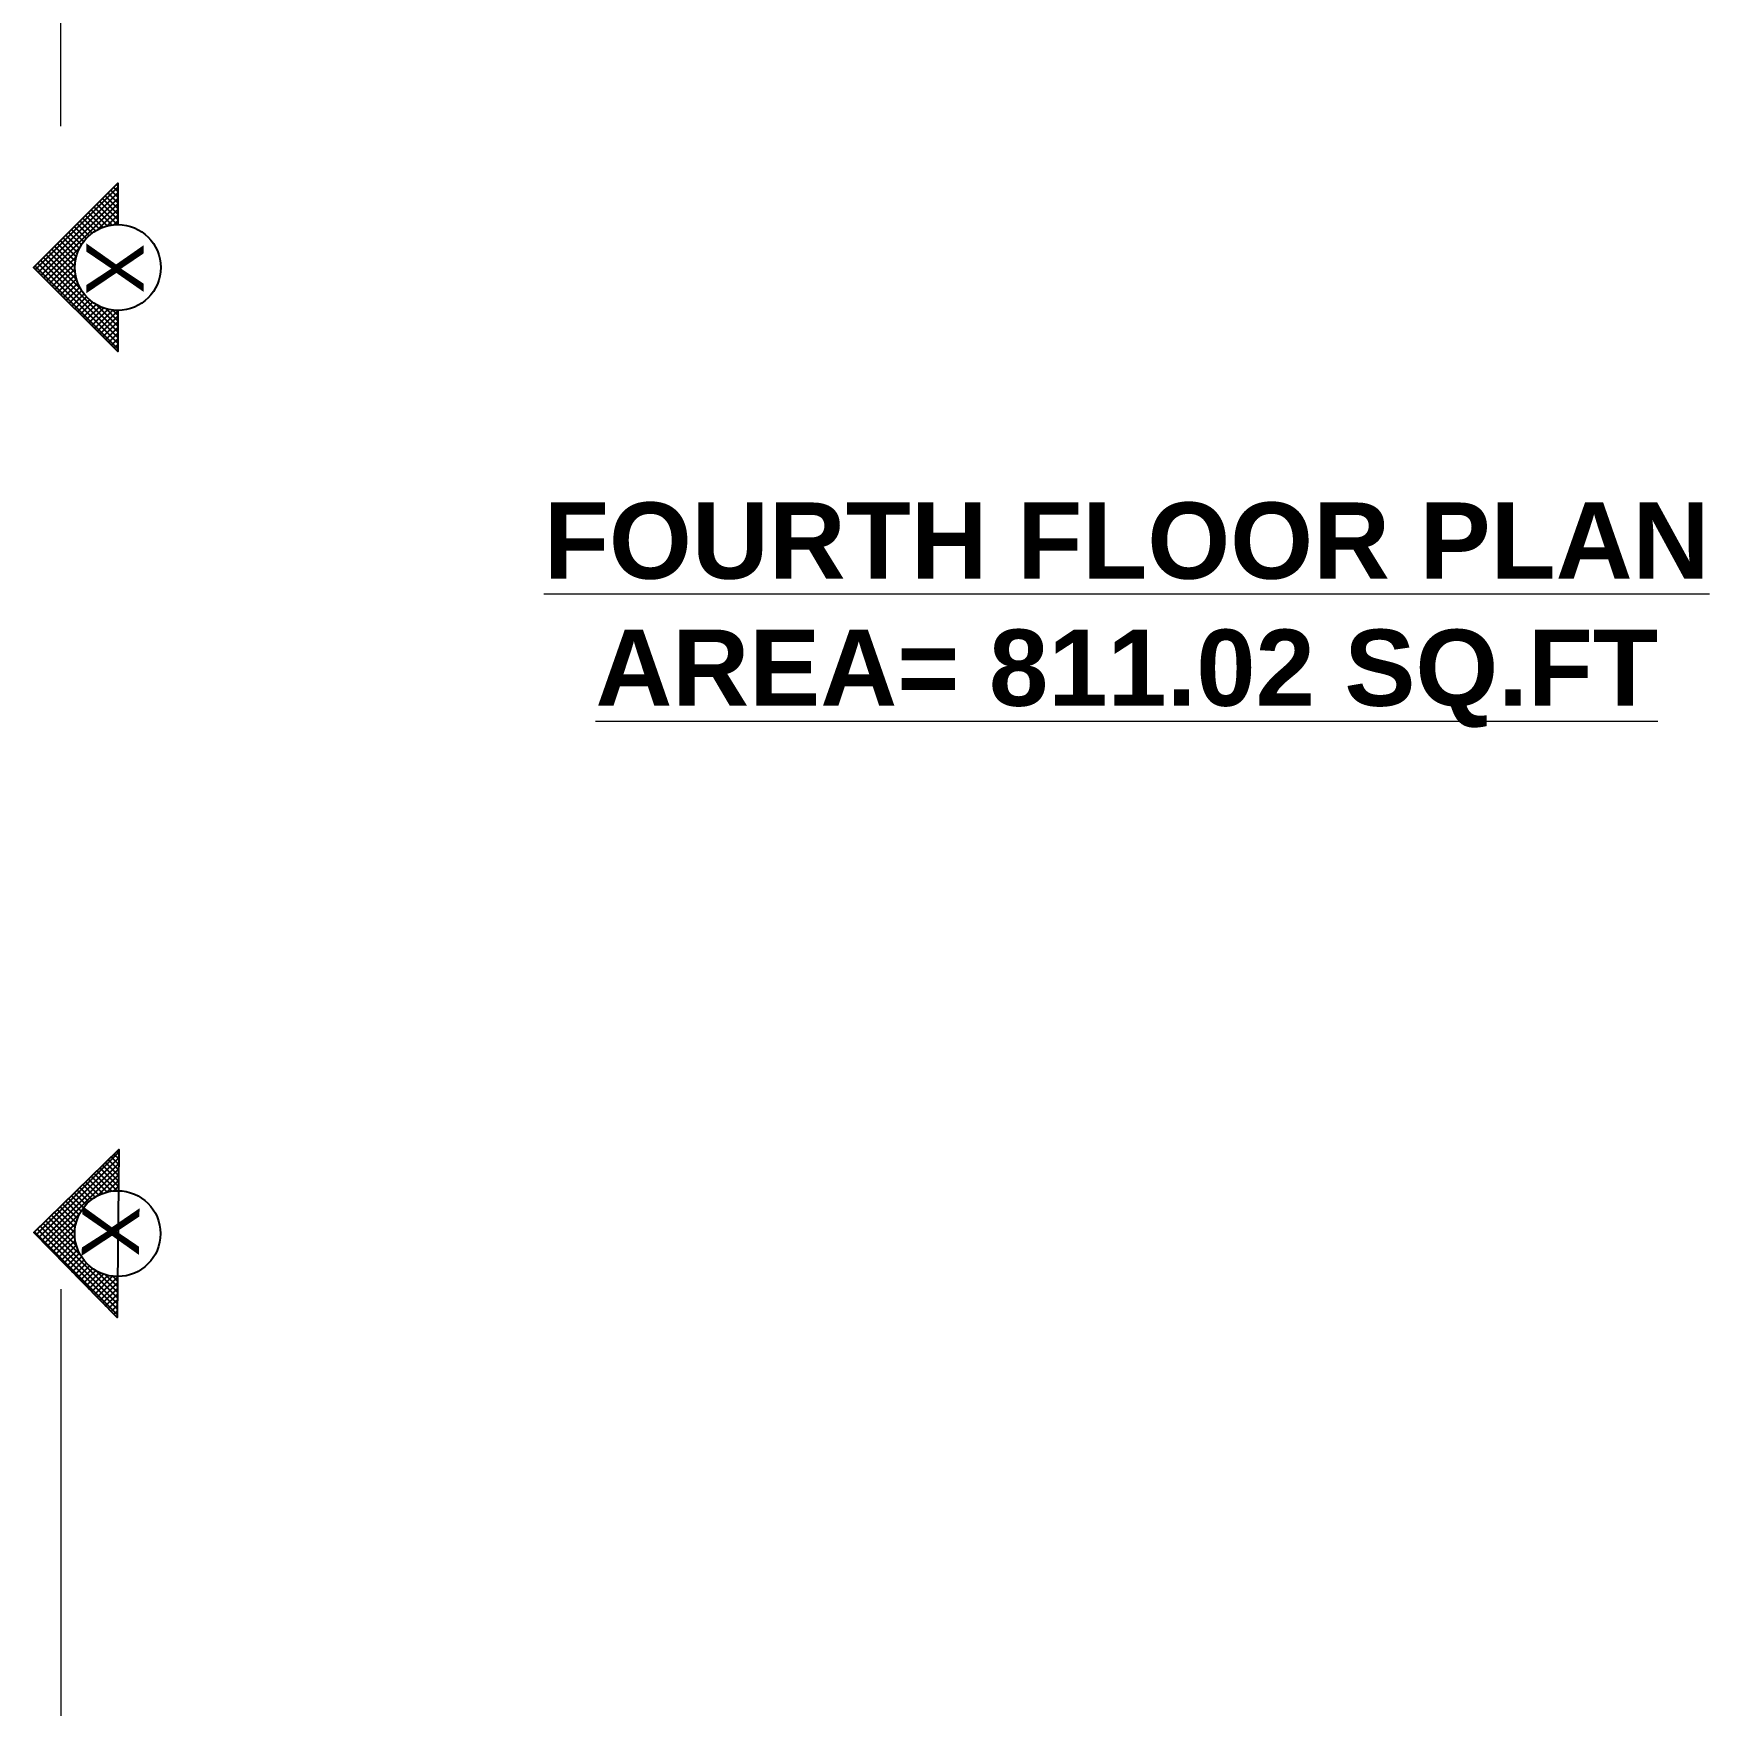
# Model space of a CAD drawing. Header units: inches. Extents: x 1397 to 20304, y -27267 to -746.
# Drawn here: x 15143.9 to 15407.7, y -17720.1 to -17457 of the extents above; entities that cross this region are included whole.
import ezdxf

# ---------------------------------------------------------------- set-up
doc = ezdxf.new("R2010")
doc.units = ezdxf.units.IN
doc.header["$LTSCALE"] = 17
doc.header["$MEASUREMENT"] = 0
doc.linetypes.add('21_FP_00$0$HIDDEN', pattern=[0.375, 0.25, -0.125])
doc.linetypes.add('PHANTOM2', pattern=[1.25, 0.625, -0.125, 0.125, -0.125, 0.125, -0.125])
doc.layers.add('A-Sect-Iden', color=111, linetype='Continuous')
doc.layers.add('aa_section_line', color=2, linetype='PHANTOM2', lineweight=13)
doc.layers.add('TEXT', color=231, linetype='Continuous', lineweight=20)
doc.styles.add('HEADING', font='swissel.ttf')

msp = doc.modelspace()

# ---------------------------------------------------------------- hatches: boundary and pattern name
at = {"layer": 'A-Sect-Iden', "ltscale": 0.5}
h = msp.add_hatch(dxfattribs=at)
h.set_pattern_fill('ANSI37', color=2, scale=5, style=0)
h.set_pattern_definition([(45, (-10691.8982, -23675.2847), (-0.441941738, 0.441941738), []), (135, (-10691.8982, -23675.2847), (-0.441941738, -0.441941738), [])])
h.paths.add_polyline_path([(15157.18, -17500.52), (15157.18, -17507.01), (15143.93, -17493.77), (15157.18, -17480.52), (15157.18, -17487.02, 1)])
h = msp.add_hatch(dxfattribs=at)
h.set_pattern_fill('ANSI37', color=2, scale=5, style=0)
h.set_pattern_definition([(45, (-10691.9228, -23827.3345), (-0.441941738, 0.441941738), []), (135, (-10691.9228, -23827.3345), (-0.441941738, -0.441941738), [])])
h.paths.add_polyline_path([(15157.08, -17652.57), (15157.02, -17659.06), (15143.91, -17645.68), (15157.29, -17632.58), (15157.22, -17639.07, 1)])

# ---------------------------------------------------------------- linework, layer by layer
for points in [[(15157.18, -17500.52), (15157.18, -17507.01), (15143.93, -17493.77), (15157.18, -17480.52), (15157.18, -17487.02)], [(15157.27, -17638.07), (15157.05, -17659.04), (15143.95, -17645.66), (15157.32, -17632.56), (15157.27, -17638.07)]]:
    msp.add_lwpolyline(points, dxfattribs=at)
for centre in [(15157.18, -17493.77), (15157.15, -17645.82)]:
    msp.add_circle(centre, 6.75, dxfattribs=at)
at = {"layer": 'aa_section_line', "linetype": '21_FP_00$0$HIDDEN', "ltscale": 25}
for p, q in [((15148.19, -16887.14), (15148.18, -17480.93)), ((15148.19, -17654.57), (15148.18, -18248.36))]:
    msp.add_line(p, q, dxfattribs=at)

# ---------------------------------------------------------------- texts
at = {"layer": 'A-Sect-Iden', "ltscale": 0.5, "char_height": 9, "width": 12.25, "attachment_point": 5, "style": 'HEADING'}
for insert, rotation in [((15156.73, -17493.91), 269.8551), ((15156.05, -17645.43), 269.2631)]:
    msp.add_mtext('X', dxfattribs=dict(at, insert=insert, rotation=rotation))
at = {"layer": 'TEXT', "insert": (15315.95, -17530.75), "char_height": 12, "width": 396.2985, "attachment_point": 2}
msp.add_mtext('{\\fArial|b1|i0|c0|p34;\\LFOURTH FLOOR PLAN \\PAREA= 811.02 SQ.FT}', dxfattribs=at)

doc.saveas('drawing.dxf')
